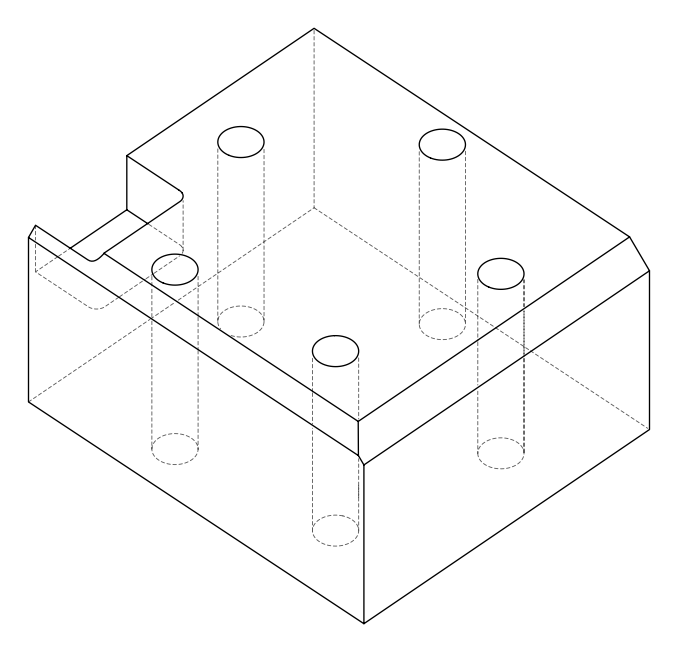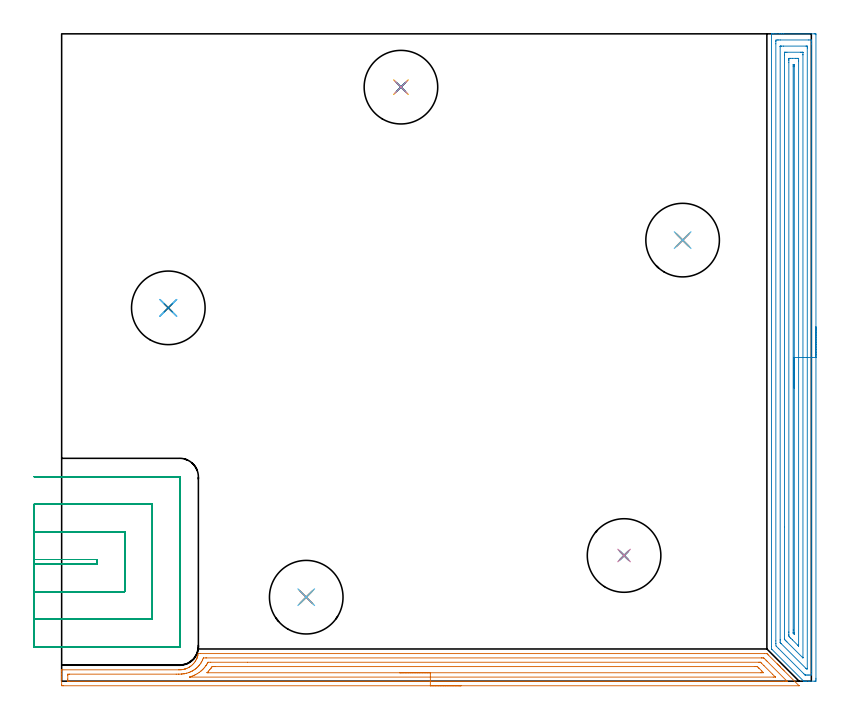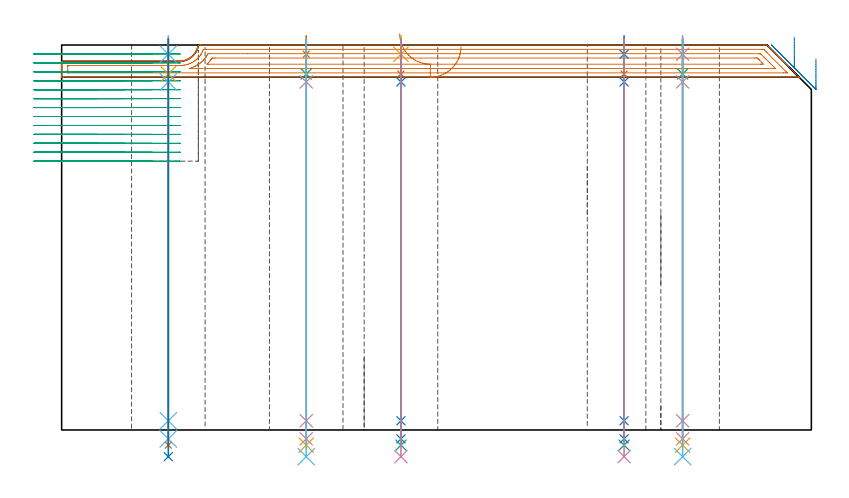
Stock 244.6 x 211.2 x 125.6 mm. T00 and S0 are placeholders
(PLAN: 28 operations, 22 tool changes, 41.2 min)
(1 AREA_MILL | FG_CHAMFER_SURFACE | UGT0205_001 | 7.1 min | 13463 mm3)
(2 AREA_MILL_1 | FG_CHAMFER_SURFACE_1 | UGT0205_001 | 10.14 min | 21620 mm3)
(3 MILL_SLOT | SLOT_PARTIAL_RECTANGULAR | NXT0201_011 | Follow Part, ap 3, ae 75% | 15.17 min | 112914 mm3)
(4 SPOT_DRILL | STEP1HOLE | NXT0321_9005460120000 | 0.05 min | 179 mm3)
(5 SPOT_DRILL_1 | STEP1HOLE_1 | NXT0321_9005460120000 | 0.05 min | 189 mm3)
(6 SPOT_DRILL_2 | STEP1HOLE_2 | NXT0321_9005460120000 | 0.05 min | 189 mm3)
(7 SPOT_DRILL_3 | STEP1HOLE_3 | NXT0321_9005460120000 | 0.05 min | 177 mm3)
(8 SPOT_DRILL_4 | STEP1HOLE_4 | NXT0321_9005460120000 | 0.05 min | 184 mm3)
(9 DRILL_BLIND_HOLE_INTO_CENTER | STEP1HOLE | UGT0301_185 | 0.05 min | 179 mm3)
(10 GUN_DRILL_THROUGH_HOLE | STEP1HOLE | UGT0307_002 | 0.57 min | 3302 mm3)
(11 SPADE_DRILL_TO_ENLARGE_THROUGH_HOLE | STEP1HOLE | UGT0306_006 | 0.53 min | 20006 mm3)
(12 DRILL_TO_ENLARGE_THROUGH_HOLE | STEP1HOLE | UGT0301_057 | 0.55 min | 33125 mm3)
(13 DRILL_BLIND_HOLE_INTO_CENTER_1 | STEP1HOLE_1 | UGT0301_185 | 0.05 min | 181 mm3)
(14 GUN_DRILL_THROUGH_HOLE_1 | STEP1HOLE_1 | UGT0307_002 | 0.57 min | 3301 mm3)
(15 SPADE_DRILL_TO_ENLARGE_THROUGH_HOLE_1 | STEP1HOLE_1 | UGT0306_006 | 0.53 min | 20015 mm3)
(16 DRILL_TO_ENLARGE_THROUGH_HOLE_1 | STEP1HOLE_1 | UGT0301_057 | 0.55 min | 33114 mm3)
(17 DRILL_BLIND_HOLE_INTO_CENTER_2 | STEP1HOLE_2 | UGT0301_185 | 0.05 min | 180 mm3)
(18 GUN_DRILL_THROUGH_HOLE_2 | STEP1HOLE_2 | UGT0307_002 | 0.57 min | 3307 mm3)
(19 SPADE_DRILL_TO_ENLARGE_THROUGH_HOLE_2 | STEP1HOLE_2 | UGT0306_006 | 0.53 min | 20000 mm3)
(20 DRILL_TO_ENLARGE_THROUGH_HOLE_2 | STEP1HOLE_2 | UGT0301_057 | 0.55 min | 33112 mm3)
(21 DRILL_BLIND_HOLE_INTO_CENTER_3 | STEP1HOLE_3 | UGT0301_185 | 0.05 min | 184 mm3)
(22 GUN_DRILL_THROUGH_HOLE_3 | STEP1HOLE_3 | UGT0307_002 | 0.57 min | 3307 mm3)
(23 SPADE_DRILL_TO_ENLARGE_THROUGH_HOLE_3 | STEP1HOLE_3 | UGT0306_006 | 0.53 min | 20011 mm3)
(24 DRILL_TO_ENLARGE_THROUGH_HOLE_3 | STEP1HOLE_3 | UGT0301_057 | 0.55 min | 33121 mm3)
(25 DRILL_BLIND_HOLE_INTO_CENTER_4 | STEP1HOLE_4 | UGT0301_185 | 0.05 min | 175 mm3)
(26 GUN_DRILL_THROUGH_HOLE_4 | STEP1HOLE_4 | UGT0307_002 | 0.57 min | 3313 mm3)
(27 SPADE_DRILL_TO_ENLARGE_THROUGH_HOLE_4 | STEP1HOLE_4 | UGT0306_006 | 0.53 min | 20003 mm3)
(28 DRILL_TO_ENLARGE_THROUGH_HOLE_4 | STEP1HOLE_4 | UGT0301_057 | 0.55 min | 33124 mm3)
(TOOL UGT0205_001 | Chamfer Mill 20 x 3 x 45 deg. | D20 FL50 Z2)
(TOOL NXT0201_011 | ENDMILL 12mm [2P460-1200-NA 1630] | D12 FL38 Z6)
(TOOL NXT0321_9005460120000 | NC Spot Drill, 142deg, 12mm, Carbide, Uncoated | D12 PA142 FL30 Z2)
(TOOL UGT0301_185 | Twist Drill 6.3 mm | D6.3 PA118 FL61 Z2)
(TOOL UGT0307_002 | Gun Drill 6 mm | D6 PA130 FL24 Z1)
(TOOL UGT0306_006 | Spade Drill 15.5mm | D15.5 PA132 FL10 Z2)
(TOOL UGT0301_057 | Twist Drill 24 mm | D24 PA118 FL160 Z2)
(OP 1 AREA_MILL)
G17 G21 G94 G90
T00 M6
G54
G17 G0 G90 X130.3 Y-1.5 S1061 M3
G43 Z135.6 H0
Z125.1
G94 G1 X130.262 Z124.228 F250.
X130.148 Z123.363
X129.959 Z122.512
X129.697 Z121.68
X129.363 Z120.874
X128.96 Z120.1
X128.492 Z119.364
X127.96 Z118.672
X127.371 Z118.029
X126.728 Z117.44
X126.036 Z116.908
X125.3 Z116.44
X124.526 Z116.037
X123.72 Z115.703
X122.888 Z115.441
X122.037 Z115.252
X121.172 Z115.138
X120.3 Z115.1
X0.615
X0.197 Y-1.495 Z115.102
X0.01 Y-1.491 Z115.105
X0. Y-1.084 Z115.512
Y0.674 Z117.268
Y1.22 Z117.817
Y1.553 Z118.149
Y2.099 Z118.695
Y2.432 Z119.026
Y3.096 Z119.696
Y3.406 Z120.005
X0.003 Y3.555 Z120.147
X0.01 Y3.698 Z120.289
X0.169 Y3.7 Z120.3
X38.191 Y3.701
X38.516 Y3.71 Z120.302
X38.637 Y3.711 Z120.305
X38.86 Y3.725 Z120.32
X39.022 Y3.737 Z120.329
X39.083 Y3.74 Z120.333
X39.487 Y3.791 Z120.39
X39.531 Y3.797 Z120.395
X39.915 Y3.875 Z120.473
X39.976 Y3.887 Z120.485
X40.013 Y3.896 Z120.495
X40.19 Y3.94 Z120.538
X40.222 Y3.951 Z120.549
X40.361 Y3.999 Z120.595
X40.532 Y4.055 Z120.653
X40.868 Y4.186 Z120.784
X41.319 Y4.404 Z121.002
X41.575 Y4.546 Z121.146
X41.761 Y4.65 Z121.249
X42.008 Y4.813 Z121.413
X42.148 Y4.921 Z121.521
X42.337 Y5.068 Z121.667
X42.653 Y5.34 Z121.938
X42.994 Y5.688 Z122.285
X43.281 Y6.026 Z122.625
X43.546 Y6.378 Z122.976
X43.663 Y6.561 Z123.16
X43.904 Y6.993 Z123.593
X44.032 Y7.266 Z123.862
X44.083 Y7.373 Z123.972
X44.112 Y7.434 Z124.034
X44.15 Y7.535 Z124.134
X44.213 Y7.705 Z124.301
X44.275 Y7.869 Z124.467
X44.411 Y8.309 Z124.908
X44.438 Y8.409 Z125.008
X44.556 Y8.996 Z125.589
X45.274 Y9. Z125.6
X229.267
X230.101 Y8.993 Z125.592
X230.16 Y8.938 Z125.537
X230.517 Y8.584 Z125.182
X233.459 Y5.643 Z122.24
X233.594 Y5.508 Z122.104
X233.732 Y5.369 Z121.966
X233.891 Y5.21 Z121.808
X234.034 Y5.068 Z121.664
X234.179 Y4.922 Z121.52
X234.324 Y4.777 Z121.375
X234.473 Y4.629 Z121.224
X234.923 Y4.177 Z120.777
X235.221 Y3.88 Z120.478
X235.352 Y3.75 Z120.346
X235.714 Y3.386 Z119.986
X240.529 Y-1.428 Z115.17
X240.58 Y-1.482 Z115.117
X240.583 Y-1.495 Z115.104
X240.58 Y-1.5 Z115.099
X120.3 Z115.1
Y-0.086 Z116.514
X2.402 Z116.515
X2.28 Y-0.085
X2.042 Y-0.08 Z116.52
X2.018 Y-0.079 Z116.521
X2.01 Y-0.067 Z116.533
X2.004 Y-0.036 Z116.564
X2.002 Y-0.005 Z116.595
X2. Y0.19 Z116.79
Y0.674 Z117.274
Y1.948 Z118.548
X2.001 Y2.08 Z118.68
X2.005 Y2.185 Z118.785
X2.01 Y2.255 Z118.855
X2.015 Y2.279 Z118.879
X2.55 Y2.286 Z118.886
X37.383 Y2.287 Z118.887
X38.129 Y2.29 Z118.89
X38.271 Y2.292 Z118.892
X39.022 Y2.319 Z118.919
X39.13 Y2.325 Z118.925
X39.506 Y2.361 Z118.961
X39.915 Y2.409 Z119.009
X39.935 Y2.412 Z119.012
X40.052 Y2.432 Z119.032
X40.732 Y2.582 Z119.182
X40.808 Y2.601 Z119.201
X41.355 Y2.773 Z119.373
X41.701 Y2.903 Z119.503
X41.992 Y3.024 Z119.624
X42.589 Y3.311 Z119.911
X42.593 Y3.313 Z119.913
X43.151 Y3.642 Z120.242
X43.488 Y3.871 Z120.471
X43.669 Y4.011 Z120.611
X43.892 Y4.189 Z120.789
X44.153 Y4.413 Z121.013
X44.381 Y4.628 Z121.228
X44.599 Y4.854 Z121.454
X44.79 Y5.068 Z121.668
X45.01 Y5.328 Z121.928
X45.274 Y5.669 Z122.269
X45.387 Y5.836 Z122.436
X45.455 Y5.947 Z122.547
X45.71 Y6.397 Z122.997
X45.924 Y6.826 Z123.426
X46. Y6.99 Z123.59
X46.167 Y7.395 Z123.995
X46.24 Y7.571 Z124.171
X46.295 Y7.579 Z124.179
X47.06 Y7.585 Z124.185
X47.182
X228.373
X228.496 Y7.584 Z124.184
X228.88 Y7.579 Z124.179
X229.071 Y7.567 Z124.167
X229.267 Y7.379 Z123.979
X229.823 Y6.826 Z123.426
X230.16 Y6.491 Z123.091
X236.412 Y0.238 Z116.838
X236.645 Y0. Z116.6
X236.686 Y-0.044 Z116.556
X236.715 Y-0.079 Z116.521
X236.669 Y-0.08 Z116.52
X236.412 Y-0.084 Z116.516
X236.29 Y-0.085 Z116.515
X235.519 Y-0.086 Z116.514
X120.3
Y1.328 Z117.928
X41.894 Y1.329 Z117.929
X41.88 Y1.33 Z117.93
X41.77 Y1.341 Z117.941
X41.878 Y1.378 Z117.978
X42.385 Y1.553 Z118.153
X42.537 Y1.609 Z118.209
X42.594 Y1.633 Z118.233
X43.159 Y1.876 Z118.476
X43.488 Y2.036 Z118.636
X43.754 Y2.169 Z118.769
X44.228 Y2.432 Z119.032
X44.324 Y2.487 Z119.087
X44.381 Y2.522 Z119.122
X44.858 Y2.841 Z119.441
X45.274 Y3.154 Z119.754
X45.362 Y3.224 Z119.824
X45.464 Y3.311 Z119.911
X45.832 Y3.64 Z120.24
X46.167 Y3.964 Z120.564
X46.278 Y4.08 Z120.68
X46.375 Y4.189 Z120.789
X46.687 Y4.556 Z121.156
X47.06 Y5.03 Z121.63
X47.086 Y5.068 Z121.668
X47.294 Y5.391 Z121.991
X47.415 Y5.598 Z122.198
X47.614 Y5.947 Z122.547
X47.735 Y6.163 Z122.763
X47.953 Y6.165 Z122.765
X48.62 Y6.171 Z122.771
X60.621
X227.48
X227.708 Y6.17 Z122.77
X227.86 Y6.168 Z122.768
X227.98 Y6.164 Z122.764
X228.033 Y6.156 Z122.756
X228.057 Y6.135 Z122.735
X228.252 Y5.947 Z122.547
X228.373 Y5.827 Z122.427
X229.133 Y5.068 Z121.668
X231.946 Y2.255 Z118.855
X232.645 Y1.553 Z118.153
X232.839 Y1.354 Z117.954
X232.846 Y1.334 Z117.934
X232.839 Y1.333 Z117.933
X232.173 Y1.329 Z117.929
X120.3 Y1.328 Z117.928
Y2.743 Z119.343
X47.953
X47.634 Y2.746 Z119.346
X47.494 Y2.75 Z119.35
X47.417 Y2.756 Z119.356
X47.472 Y2.815 Z119.415
X47.517 Y2.861 Z119.461
X47.963 Y3.311 Z119.911
X48.365 Y3.785 Z120.385
X48.689 Y4.189 Z120.789
X48.758 Y4.277 Z120.877
X48.847 Y4.395 Z120.995
X49.049 Y4.68 Z121.28
X49.095 Y4.744 Z121.344
X49.169 Y4.751 Z121.351
X49.74 Y4.755 Z121.355
X50.056 Y4.757 Z121.357
X226.01
X226.587 Y4.755 Z121.355
X226.908 Y4.753 Z121.353
X226.97 Y4.75 Z121.35
X227.21 Y4.529 Z121.129
X227.394 Y4.355 Z120.955
X227.48 Y4.271 Z120.871
X227.562 Y4.189 Z120.789
X228.373 Y3.376 Z119.976
X228.435 Y3.311 Z119.911
X228.943 Y2.75 Z119.35
X228.373 Y2.745 Z119.345
X228.056 Y2.744 Z119.344
X120.3 Y2.743 Z119.343
X119.428 Z119.381
X118.564 Z119.495
X117.712 Z119.683
X116.88 Z119.946
X116.074 Z120.28
X115.3 Z120.682
X114.564 Z121.151
X113.872 Z121.682
X113.229 Z122.272
X112.64 Z122.915
X112.109 Z123.607
X111.64 Z124.343
X111.237 Z125.116
X110.903 Z125.922
X110.641 Z126.754
X110.452 Z127.606
X110.338 Z128.471
X110.3 Z129.343
G0 Z135.6
M5
M2
(OP 2 AREA_MILL_1)
G17 G21 G94 G90
T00 M6
G54
G17 G0 G90 X246.1 Y115.6 S1061 M3
G43 Z135.6 H0
Z121.1
G94 G1 Y115.562 Z120.229 F250.
Y115.448 Z119.364
Y115.259 Z118.512
Y114.997 Z117.68
Y114.663 Z116.874
Y114.26 Z116.1
Y113.791 Z115.364
Y113.26 Z114.672
Y112.671 Z114.029
Y112.028 Z113.44
Y111.336 Z112.909
Y110.6 Z112.44
Y109.826 Z112.037
Y109.02 Z111.703
Y108.188 Z111.441
Y107.336 Z111.252
Y106.472 Z111.138
Y105.6 Z111.1
Y0.937
X246.099 Y0.619 Z111.101
X246.093 Y0.051 Z111.103
X246.091 Y0.008 Z111.105
X245.526 Y0. Z111.668
X244.09 Z113.106
X243.746 Z113.449
X243.058 Z114.142
X242.654 Z114.546
X242.36 Z114.835
X242.217 Y0.001 Z114.979
X242.091 Y0.01 Z115.106
X242.068 Y0.03 Z115.129
X231.729 Y10.371 Z125.469
X231.654 Y10.447 Z125.546
X231.607 Y10.497 Z125.592
X231.6 Y11.34 Z125.6
Y211.027
X231.603 Y211.19 Z125.588
X231.648 Y211.193 Z125.544
X232.043 Y211.2 Z125.156
X232.375 Z124.824
X233.064 Z124.131
X234.298 Z122.899
X234.844 Z122.35
X235.461 Z121.734
X245.526 Z111.671
X245.801 Y211.198 Z111.396
X246.092 Y211.19 Z111.106
X246.099 Y210.899 Z111.099
X246.1 Y105.6 Z111.1
X244.686 Z112.514
Y3.25
X244.682 Y2.406 Z112.518
X244.679 Y2.363 Z112.521
X244.636 Y2.01 Z112.564
X244.148 Y2.002 Z113.052
X243.746 Y2.001 Z113.454
X243.26 Y2. Z113.94
X242.856 Y2.001 Z114.344
X242.721 Y2.004 Z114.479
X242.613 Y2.009 Z114.587
X242.547 Y2.015 Z114.653
X242.503 Y2.056 Z114.697
X242.144 Y2.406 Z115.056
X233.954 Y10.596 Z123.246
X233.214 Y11.341 Z123.986
X233.064 Y11.498 Z124.136
X233.018 Y12.234 Z124.182
X233.016 Y12.282 Z124.184
X233.014 Y13.128 Z124.186
Y207.95
X233.018 Y208.794 Z124.182
X233.02 Y208.837 Z124.18
X233.064 Y209.19 Z124.136
X233.552 Y209.198 Z123.648
X233.954 Y209.199 Z123.246
X234.439 Y209.2 Z122.761
X243.746 Y209.199 Z113.454
X244.234 Y209.197 Z112.966
X244.636 Y209.19 Z112.564
X244.679 Y208.794 Z112.521
X244.682 Y208.747 Z112.518
X244.686 Y207.9 Z112.514
Y207.85
Y105.6
X243.271 Z113.929
Y4.193
X243.269 Y4.089 Z113.931
X243.267 Y4.038 Z113.933
X243.265 Y4.019 Z113.935
X243.24 Y4.01 Z113.96
X243.044 Y4.005 Z114.156
X243.003 Y4.01 Z114.197
X242.907 Y4.097 Z114.293
X242.856 Y4.145 Z114.344
X234.765 Y12.234 Z122.435
X234.686 Y12.316 Z122.514
X234.527 Y12.481 Z122.673
X234.435 Y12.579 Z122.765
X234.433 Y12.6 Z122.767
X234.43 Y12.649 Z122.77
X234.429 Y13.128 Z122.771
X234.428 Y13.545 Z122.772
X234.429 Y207.007 Z122.771
X234.43 Y207.111 Z122.77
X234.433 Y207.162 Z122.767
X234.435 Y207.181 Z122.765
X234.46 Y207.19 Z122.74
X234.654 Y207.198 Z122.546
X234.844 Y207.199 Z122.356
X235.542 Y207.2 Z121.658
X242.856 Y207.199 Z114.344
X243.048 Y207.196 Z114.152
X243.176 Y207.192 Z114.024
X243.265 Y207.187 Z113.935
X243.267 Y207.145 Z113.933
X243.269 Y207.007 Z113.931
X243.271 Y206.59 Z113.929
Y105.6
X241.857 Z115.343
Y7.767
X241.855 Y7.667 Z115.345
X241.853 Y7.619 Z115.347
X241.851 Y7.61 Z115.349
X241.841 Y7.617 Z115.359
X241.795 Y7.657 Z115.405
X241.682 Y7.767 Z115.518
X236.625 Y12.825 Z120.575
X236.323 Y13.128 Z120.877
X236.019 Y13.442 Z121.181
X235.85 Y13.623 Z121.35
X235.847 Y13.717 Z121.353
X235.844 Y13.912 Z121.356
X235.843 Y50.321 Z121.357
Y204.326
X235.845 Y205.109 Z121.355
X235.847 Y205.163 Z121.353
X235.849 Y205.184 Z121.351
X235.864 Y205.19 Z121.336
X235.972 Y205.194 Z121.228
X236.189 Y205.198 Z121.011
X236.625 Y205.2 Z120.575
X241.075 Z116.125
X241.518 Y205.198 Z115.682
X241.73 Y205.195 Z115.47
X241.835 Y205.19 Z115.365
X241.851 Y205.186 Z115.349
X241.853 Y205.17 Z115.347
X241.855 Y205.131 Z115.345
X241.857 Y204.435 Z115.343
Y204.326
Y105.6
X240.443 Z116.757
Y11.976
X240.442 Y11.717 Z116.758
X240.439 Y11.544 Z116.761
X240.436 Y11.484 Z116.764
X240.434 Y11.475 Z116.766
X240.423 Y11.484 Z116.777
X240.36 Y11.543 Z116.84
X240.185 Y11.714 Z117.015
X238.405 Y13.494 Z118.795
X237.879 Y14.021 Z119.321
X237.515 Y14.396 Z119.685
X237.264 Y14.661 Z119.936
X237.26 Y14.915 Z119.94
X237.258 Y15.172 Z119.942
X237.257 Y15.808 Z119.943
Y16.067
Y201.905
X237.258 Y202.539 Z119.942
X237.26 Y202.796 Z119.94
X237.264 Y203.056 Z119.936
X237.274 Y203.19 Z119.926
X237.35 Y203.193 Z119.85
X237.515 Y203.197 Z119.685
X237.747 Y203.2 Z119.453
X238.405 Z118.795
X239.527 Z117.673
X240.185 Y203.197 Z117.015
X240.423 Y203.194 Z116.777
X240.437 Y203.184 Z116.763
X240.439 Y203.178 Z116.761
X240.442 Y202.539 Z116.758
X240.443 Y202.281 Z116.757
Y105.6
X239.029 Z118.171
Y15.808
X239.028 Y15.449 Z118.172
X239.026 Y15.389 Z118.174
X239.022 Y15.345 Z118.178
X239.021 Y15.339 Z118.179
X239.007 Y15.35 Z118.193
X238.852 Y15.502 Z118.348
X238.699 Y15.659 Z118.501
X238.682 Y15.678 Z118.518
X238.678 Y15.702 Z118.522
X238.674 Y15.748 Z118.526
X238.672 Y15.808 Z118.528
X238.671 Y16.702 Z118.529
Y200.485
X238.673 Y200.753 Z118.527
X238.676 Y201.111 Z118.524
X238.678 Y201.18 Z118.522
X238.711 Y201.19 Z118.489
X238.854 Y201.195 Z118.346
X238.998 Y201.19 Z118.202
X239.022 Y201.181 Z118.178
X239.024 Y201.132 Z118.176
X239.027 Y201.021 Z118.173
X239.028 Y200.753 Z118.172
X239.029 Y200.485 Z118.171
Y105.6
Y104.728 Z118.209
Y103.863 Z118.323
Y103.012 Z118.512
Y102.18 Z118.774
Y101.374 Z119.108
Y100.6 Z119.511
Y99.864 Z119.98
Y99.172 Z120.511
Y98.529 Z121.1
Y97.94 Z121.743
Y97.408 Z122.435
Y96.94 Z123.171
Y96.537 Z123.945
Y96.203 Z124.751
Y95.941 Z125.583
Y95.752 Z126.435
Y95.638 Z127.3
Y95.6 Z128.171
G0 Z135.6
M5
M2
(OP 3 MILL_SLOT)
G17 G21 G94 G90
T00 M6
G54
G17 G0 G90 X-9. Y38.2 S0 M3
G43 Z135.6 H1
Z122.685
G94 G1 X-6. F250.
X11.6 F500.
Y39.7
X-6.
X-9. F250.
Y29.2
X-6.
X20.6 F500.
Y48.7
X-6.
X-9. F250.
Y20.2
X-6.
X29.6 F500.
Y57.7
X-6.
X-9. F250.
Y11.2
X-6.
X38.5 F500.
X38.555 Y11.205
X38.595 Y11.245
X38.6 Y11.3
Y66.6
X38.595 Y66.655
X38.555 Y66.695
X38.5 Y66.7
X-6.
X-9. F250.
G0 Y38.2 Z119.769
G1 X-6.
X11.6 F500.
Y39.7
X-6.
X-9. F250.
Y29.2
X-6.
X20.6 F500.
Y48.7
X-6.
X-9. F250.
Y20.2
X-6.
X29.6 F500.
Y57.7
X-6.
X-9. F250.
Y11.2
X-6.
X38.5 F500.
X38.555 Y11.205
X38.595 Y11.245
X38.6 Y11.3
Y66.6
X38.595 Y66.655
X38.555 Y66.695
X38.5 Y66.7
X-6.
X-9. F250.
G0 Y38.2 Z116.854
G1 X-6.
X11.6 F500.
Y39.7
X-6.
X-9. F250.
Y29.2
X-6.
X20.6 F500.
Y48.7
X-6.
X-9. F250.
Y20.2
X-6.
X29.6 F500.
Y57.7
X-6.
X-9. F250.
Y11.2
X-6.
X38.5 F500.
X38.555 Y11.205
X38.595 Y11.245
X38.6 Y11.3
Y66.6
X38.595 Y66.655
X38.555 Y66.695
X38.5 Y66.7
X-6.
X-9. F250.
G0 Y38.2 Z113.938
G1 X-6.
X11.6 F500.
Y39.7
X-6.
X-9. F250.
Y29.2
X-6.
X20.6 F500.
Y48.7
X-6.
X-9. F250.
Y20.2
X-6.
X29.6 F500.
Y57.7
X-6.
X-9. F250.
Y11.2
X-6.
X38.5 F500.
X38.555 Y11.205
X38.595 Y11.245
X38.6 Y11.3
Y66.6
X38.595 Y66.655
X38.555 Y66.695
X38.5 Y66.7
X-6.
X-9. F250.
G0 Y38.2 Z111.023
G1 X-6.
X11.6 F500.
Y39.7
X-6.
X-9. F250.
Y29.2
X-6.
X20.6 F500.
Y48.7
X-6.
X-9. F250.
Y20.2
X-6.
X29.6 F500.
Y57.7
X-6.
X-9. F250.
Y11.2
X-6.
X38.5 F500.
X38.555 Y11.205
X38.595 Y11.245
X38.6 Y11.3
Y66.6
X38.595 Y66.655
X38.555 Y66.695
X38.5 Y66.7
X-6.
X-9. F250.
G0 Y38.2 Z108.108
G1 X-6.
X11.6 F500.
Y39.7
X-6.
X-9. F250.
Y29.2
X-6.
X20.6 F500.
Y48.7
X-6.
X-9. F250.
Y20.2
X-6.
X29.6 F500.
Y57.7
X-6.
X-9. F250.
Y11.2
X-6.
X38.5 F500.
X38.555 Y11.205
X38.595 Y11.245
X38.6 Y11.3
Y66.6
X38.595 Y66.655
X38.555 Y66.695
X38.5 Y66.7
X-6.
X-9. F250.
G0 Y38.2 Z105.192
G1 X-6.
X11.6 F500.
Y39.7
X-6.
X-9. F250.
Y29.2
X-6.
X20.6 F500.
Y48.7
X-6.
X-9. F250.
Y20.2
X-6.
X29.6 F500.
Y57.7
X-6.
X-9. F250.
Y11.2
X-6.
X38.5 F500.
X38.555 Y11.205
X38.595 Y11.245
X38.6 Y11.3
Y66.6
X38.595 Y66.655
X38.555 Y66.695
X38.5 Y66.7
X-6.
X-9. F250.
G0 Y38.2 Z102.277
G1 X-6.
X11.6 F500.
Y39.7
X-6.
X-9. F250.
Y29.2
X-6.
X20.6 F500.
Y48.7
X-6.
X-9. F250.
Y20.2
X-6.
X29.6 F500.
Y57.7
X-6.
X-9. F250.
Y11.2
X-6.
X38.5 F500.
X38.555 Y11.205
X38.595 Y11.245
X38.6 Y11.3
Y66.6
X38.595 Y66.655
X38.555 Y66.695
X38.5 Y66.7
X-6.
X-9. F250.
G0 Y38.2 Z99.362
G1 X-6.
X11.6 F500.
Y39.7
X-6.
X-9. F250.
Y29.2
X-6.
X20.6 F500.
Y48.7
X-6.
X-9. F250.
Y20.2
X-6.
X29.6 F500.
Y57.7
X-6.
X-9. F250.
Y11.2
X-6.
X38.5 F500.
X38.555 Y11.205
X38.595 Y11.245
X38.6 Y11.3
Y66.6
X38.595 Y66.655
X38.555 Y66.695
X38.5 Y66.7
X-6.
X-9. F250.
G0 Y38.2 Z96.446
G1 X-6.
X11.6 F500.
Y39.7
X-6.
X-9. F250.
Y29.2
X-6.
X20.6 F500.
Y48.7
X-6.
X-9. F250.
Y20.2
X-6.
X29.6 F500.
Y57.7
X-6.
X-9. F250.
Y11.2
X-6.
X38.5 F500.
X38.555 Y11.205
X38.595 Y11.245
X38.6 Y11.3
Y66.6
X38.595 Y66.655
X38.555 Y66.695
X38.5 Y66.7
X-6.
X-9. F250.
G0 Y38.2 Z93.531
G1 X-6.
X11.6 F500.
Y39.7
X-6.
X-9. F250.
Y29.2
X-6.
X20.6 F500.
Y48.7
X-6.
X-9. F250.
Y20.2
X-6.
X29.6 F500.
Y57.7
X-6.
X-9. F250.
Y11.2
X-6.
X38.5 F500.
X38.555 Y11.205
X38.595 Y11.245
X38.6 Y11.3
Y66.6
X38.595 Y66.655
X38.555 Y66.695
X38.5 Y66.7
X-6.
X-9. F250.
G0 Y38.2 Z90.615
G1 X-6.
X11.6 F500.
Y39.7
X-6.
X-9. F250.
Y29.2
X-6.
X20.6 F500.
Y48.7
X-6.
X-9. F250.
Y20.2
X-6.
X29.6 F500.
Y57.7
X-6.
X-9. F250.
Y11.2
X-6.
X38.5 F500.
X38.555 Y11.205
X38.595 Y11.245
X38.6 Y11.3
Y66.6
X38.595 Y66.655
X38.555 Y66.695
X38.5 Y66.7
X-6.
X-9. F250.
G0 Y38.2 Z87.7
G1 X-6.
X11.6 F500.
Y39.7
X-6.
X-9. F250.
Y29.2
X-6.
X20.6 F500.
Y48.7
X-6.
X-9. F250.
Y20.2
X-6.
X29.6 F500.
Y57.7
X-6.
X-9. F250.
Y11.2
X-6.
X38.5 F500.
X38.555 Y11.205
X38.595 Y11.245
X38.6 Y11.3
Y66.6
X38.595 Y66.655
X38.555 Y66.695
X38.5 Y66.7
X-6.
X-9. F250.
G0 Z135.6
M5
M2
(OP 4 SPOT_DRILL)
G17 G21 G94 G90
T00 M6
G54
G17 G0 G90 X202.6 Y143.9 S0 M3
G43 Z135.6 H0
G94 G81 G98 Z122.6 F250. R128.6
G80
M5
M2
(OP 5 SPOT_DRILL_1)
G17 G21 G94 G90
T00 M6
G54
G17 G0 G90 X110.7 Y193.8 S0 M3
G43 Z135.6 H0
G94 G81 G98 Z122.6 F250. R128.6
G80
M5
M2
(OP 6 SPOT_DRILL_2)
G17 G21 G94 G90
T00 M6
G54
G17 G0 G90 X34.8 Y121.8 S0 M3
G43 Z135.6 H0
G94 G81 G98 Z122.6 F250. R128.6
G80
M5
M2
(OP 7 SPOT_DRILL_3)
G17 G21 G94 G90
T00 M6
G54
G17 G0 G90 X79.8 Y27.4 S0 M3
G43 Z135.6 H0
G94 G81 G98 Z122.6 F250. R128.6
G80
M5
M2
(OP 8 SPOT_DRILL_4)
G17 G21 G94 G90
T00 M6
G54
G17 G0 G90 X183.5 Y41. S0 M3
G43 Z135.6 H0
G94 G81 G98 Z122.6 F250. R128.6
G80
M5
M2
(OP 9 DRILL_BLIND_HOLE_INTO_CENTER)
G17 G21 G94 G90
T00 M6
G54
G17 G0 G90 X202.6 Y143.9 S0 M3
G43 Z135.6 H0
G94 G81 G98 Z116.15 F250. R127.6
G80
M5
M2
(OP 10 GUN_DRILL_THROUGH_HOLE)
G17 G21 G94 G90
T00 M6
G54
G17 G0 G90 X202.6 Y143.9 M8
G43 Z135.6 H0
Z123.713
S716 M3
G94 G1 Z113.554 F125. M26
G4 X.084
Z3. F250.
G4 X.084
Z-2.899 F125.
G4 X.084
M5
M9
G0 Z123.713
Z135.6
M2
(OP 11 SPADE_DRILL_TO_ENLARGE_THROUGH_HOLE)
G17 G21 G94 G90
T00 M6
G54
G17 G0 G90 X202.6 Y143.9 S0 M3
G43 Z135.6 H0
G94 G73 G98 Z-4.951 F250. Q14.506 R127.6
G80
M5
M2
(OP 12 DRILL_TO_ENLARGE_THROUGH_HOLE)
G17 G21 G94 G90
T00 M6
G54
G17 G0 G90 X202.6 Y143.9 S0 M3
G43 Z135.6 H0
G94 G73 G98 Z-8.71 F250. Q22.385 R127.6
G80
M5
M2
(OP 13 DRILL_BLIND_HOLE_INTO_CENTER_1)
G17 G21 G94 G90
T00 M6
G54
G17 G0 G90 X110.7 Y193.8 S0 M3
G43 Z135.6 H0
G94 G81 G98 Z116.15 F250. R127.6
G80
M5
M2
(OP 14 GUN_DRILL_THROUGH_HOLE_1)
G17 G21 G94 G90
T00 M6
G54
G17 G0 G90 X110.7 Y193.8 M8
G43 Z135.6 H0
Z123.713
S716 M3
G94 G1 Z113.554 F125. M26
G4 X.084
Z3. F250.
G4 X.084
Z-2.899 F125.
G4 X.084
M5
M9
G0 Z123.713
Z135.6
M2
(OP 15 SPADE_DRILL_TO_ENLARGE_THROUGH_HOLE_1)
G17 G21 G94 G90
T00 M6
G54
G17 G0 G90 X110.7 Y193.8 S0 M3
G43 Z135.6 H0
G94 G73 G98 Z-4.951 F250. Q14.506 R127.6
G80
M5
M2
(OP 16 DRILL_TO_ENLARGE_THROUGH_HOLE_1)
G17 G21 G94 G90
T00 M6
G54
G17 G0 G90 X110.7 Y193.8 S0 M3
G43 Z135.6 H0
G94 G73 G98 Z-8.71 F250. Q22.385 R127.6
G80
M5
M2
(OP 17 DRILL_BLIND_HOLE_INTO_CENTER_2)
G17 G21 G94 G90
T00 M6
G54
G17 G0 G90 X34.8 Y121.8 S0 M3
G43 Z135.6 H0
G94 G81 G98 Z116.15 F250. R127.6
G80
M5
M2
(OP 18 GUN_DRILL_THROUGH_HOLE_2)
G17 G21 G94 G90
T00 M6
G54
G17 G0 G90 X34.8 Y121.8 M8
G43 Z135.6 H0
Z123.713
S716 M3
G94 G1 Z113.554 F125. M26
G4 X.084
Z3. F250.
G4 X.084
Z-2.899 F125.
G4 X.084
M5
M9
G0 Z123.713
Z135.6
M2
(OP 19 SPADE_DRILL_TO_ENLARGE_THROUGH_HOLE_2)
G17 G21 G94 G90
T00 M6
G54
G17 G0 G90 X34.8 Y121.8 S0 M3
G43 Z135.6 H0
G94 G73 G98 Z-4.951 F250. Q14.506 R127.6
G80
M5
M2
(OP 20 DRILL_TO_ENLARGE_THROUGH_HOLE_2)
G17 G21 G94 G90
T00 M6
G54
G17 G0 G90 X34.8 Y121.8 S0 M3
G43 Z135.6 H0
G94 G73 G98 Z-8.71 F250. Q22.385 R127.6
G80
M5
M2
(OP 21 DRILL_BLIND_HOLE_INTO_CENTER_3)
G17 G21 G94 G90
T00 M6
G54
G17 G0 G90 X79.8 Y27.4 S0 M3
G43 Z135.6 H0
G94 G81 G98 Z116.15 F250. R127.6
G80
M5
M2
(OP 22 GUN_DRILL_THROUGH_HOLE_3)
G17 G21 G94 G90
T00 M6
G54
G17 G0 G90 X79.8 Y27.4 M8
G43 Z135.6 H0
Z123.713
S716 M3
G94 G1 Z113.554 F125. M26
G4 X.084
Z3. F250.
G4 X.084
Z-2.899 F125.
G4 X.084
M5
M9
G0 Z123.713
Z135.6
M2
(OP 23 SPADE_DRILL_TO_ENLARGE_THROUGH_HOLE_3)
G17 G21 G94 G90
T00 M6
G54
G17 G0 G90 X79.8 Y27.4 S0 M3
G43 Z135.6 H0
G94 G73 G98 Z-4.951 F250. Q14.506 R127.6
G80
M5
M2
(OP 24 DRILL_TO_ENLARGE_THROUGH_HOLE_3)
G17 G21 G94 G90
T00 M6
G54
G17 G0 G90 X79.8 Y27.4 S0 M3
G43 Z135.6 H0
G94 G73 G98 Z-8.71 F250. Q22.385 R127.6
G80
M5
M2
(OP 25 DRILL_BLIND_HOLE_INTO_CENTER_4)
G17 G21 G94 G90
T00 M6
G54
G17 G0 G90 X183.5 Y41. S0 M3
G43 Z135.6 H0
G94 G81 G98 Z116.15 F250. R127.6
G80
M5
M2
(OP 26 GUN_DRILL_THROUGH_HOLE_4)
G17 G21 G94 G90
T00 M6
G54
G17 G0 G90 X183.5 Y41. M8
G43 Z135.6 H0
Z123.713
S716 M3
G94 G1 Z113.554 F125. M26
G4 X.084
Z3. F250.
G4 X.084
Z-2.899 F125.
G4 X.084
M5
M9
G0 Z123.713
Z135.6
M2
(OP 27 SPADE_DRILL_TO_ENLARGE_THROUGH_HOLE_4)
G17 G21 G94 G90
T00 M6
G54
G17 G0 G90 X183.5 Y41. S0 M3
G43 Z135.6 H0
G94 G73 G98 Z-4.951 F250. Q14.506 R127.6
G80
M5
M2
(OP 28 DRILL_TO_ENLARGE_THROUGH_HOLE_4)
G17 G21 G94 G90
T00 M6
G54
G17 G0 G90 X183.5 Y41. S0 M3
G43 Z135.6 H0
G94 G73 G98 Z-8.71 F250. Q22.385 R127.6
G80
M5
M2
